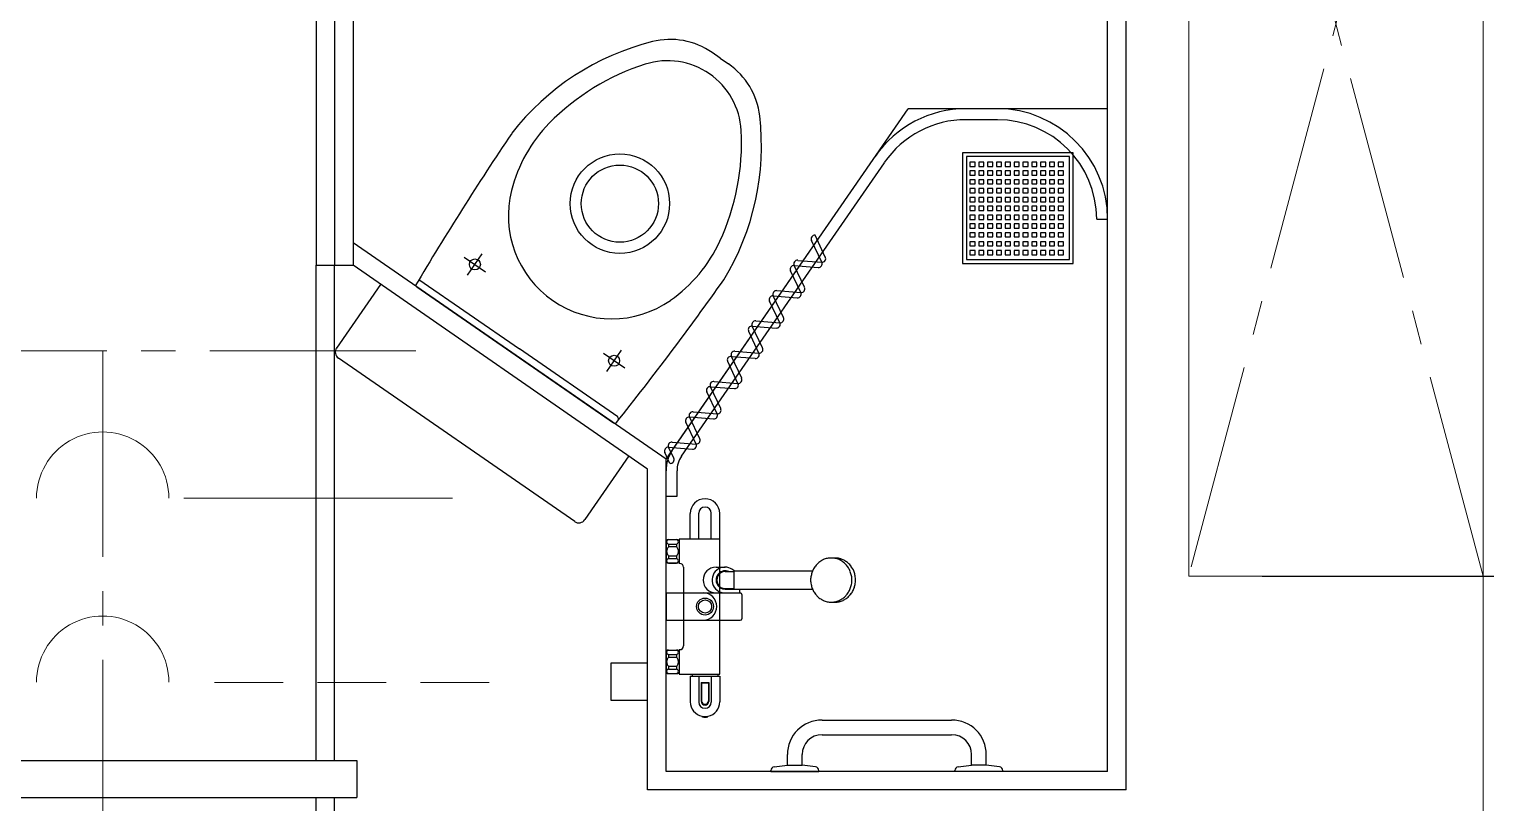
# Model space of a CAD drawing. Extents: x 475189 to 476029, y 1007718 to 1008015.
# Drawn here: x 475795.33 to 475805.94, y 1007855.54 to 1007861.17 of the extents above; entities that cross this region are included whole.
import ezdxf
from ezdxf.enums import TextEntityAlignment as Align

# ---------------------------------------------------------------- set-up
doc = ezdxf.new("R2010")
doc.units = 0
doc.header["$LTSCALE"] = 2
doc.header["$MEASUREMENT"] = 0
doc.linetypes.add('CENTER2', pattern=[1.125, 0.75, -0.125, 0.125, -0.125])
doc.linetypes.add('HIDDEN', pattern=[0.375, 0.25, -0.125])
doc.layers.get('0').update_dxf_attribs({"linetype": 'CONTINUOUS', "lineweight": 0})
for name, color, linetype in [('CUBICLE', 132, 'CONTINUOUS'), ('LAYER002', 7, 'CONTINUOUS'), ('Lining', 151, 'CONTINUOUS'), ('RED-1', 1, 'CONTINUOUS')]:
    doc.layers.add(name, color=color, linetype=linetype)
doc.layers.add('R.B', color=6, linetype='CONTINUOUS', lineweight=0)
doc.layers.add('TEXT', color=1, linetype='CONTINUOUS', lineweight=0)
doc.styles.add('ROMANS', font='ROMANS.SHX')
doc.styles.add('XT03_5', font='romans', dxfattribs={"width": 0.6, "height": 87.5})

# ---------------------------------------------------------------- blocks, each defined once
blk = doc.blocks.new('EXISTING')
at = {"color": 8, "linetype": 'Continuous'}
for p, q in [((475805.918, 1007828.899), (475805.918, 1007906.922)), ((475805.918, 1007857.189), (475804.31, 1007857.189))]:
    blk.add_line(p, q, dxfattribs=at)
at = {"color": 8, "linetype": 'CENTER2'}
for p, q in [((475805.918, 1007857.189), (475803.774, 1007865.23)), ((475805.918, 1007865.23), (475803.774, 1007857.189)), ((475798.145, 1007858.83), (475772.226, 1007858.83)), ((475795.866, 1007858.83), (475795.866, 1007852.063))]:
    blk.add_line(p, q, dxfattribs=at)
at = {"color": 8}
for p, q in [((475803.774, 1007865.23), (475803.774, 1007857.189)), ((475798.413, 1007857.758), (475796.456, 1007857.758)), ((475803.774, 1007857.189), (475805.918, 1007857.189)), ((475805.918, 1007857.189), (475804.31, 1007857.189))]:
    blk.add_line(p, q, dxfattribs=at)
at = {"color": 8, "linetype": 'HIDDEN'}
blk.add_line((475798.681, 1007856.417), (475796.456, 1007856.417), dxfattribs=at)
at = {"color": 8}
for centre in [(475795.866, 1007857.758), (475795.866, 1007856.418)]:
    blk.add_arc(centre, 0.482, 359.998, 180.002, dxfattribs=at)
at = {"layer": 'CUBICLE', "color": 8}
for p, q in [((475797.421, 1007865.82), (475797.421, 1007859.453)), ((475803.184, 1007855.768), (475803.184, 1007865.552)), ((475803.318, 1007855.634), (475803.318, 1007865.552)), ((475797.555, 1007861.719), (475797.555, 1007859.453)), ((475797.689, 1007861.719), (475797.689, 1007859.453)), ((475799.968, 1007858.041), (475801.732, 1007860.593)), ((475802.128, 1007860.271), (475802.128, 1007859.467)), ((475802.155, 1007860.244), (475802.155, 1007859.494)), ((475802.905, 1007859.494), (475802.905, 1007860.244)), ((475802.932, 1007859.467), (475802.932, 1007860.271)), ((475800.081, 1007858.063), (475801.558, 1007860.2)), ((475802.181, 1007859.754), (475802.181, 1007859.723)), ((475802.218, 1007859.754), (475802.181, 1007859.754)), ((475802.181, 1007859.723), (475802.218, 1007859.723)), ((475802.218, 1007859.723), (475802.218, 1007859.754)), ((475802.245, 1007859.754), (475802.245, 1007859.723)), ((475802.283, 1007859.754), (475802.245, 1007859.754)), ((475802.245, 1007859.723), (475802.283, 1007859.723)), ((475802.283, 1007859.723), (475802.283, 1007859.754)), ((475802.309, 1007859.754), (475802.309, 1007859.723)), ((475802.347, 1007859.754), (475802.309, 1007859.754)), ((475802.309, 1007859.723), (475802.347, 1007859.723)), ((475802.347, 1007859.723), (475802.347, 1007859.754)), ((475802.374, 1007859.754), (475802.374, 1007859.723)), ((475802.411, 1007859.754), (475802.374, 1007859.754)), ((475802.374, 1007859.723), (475802.411, 1007859.723)), ((475802.411, 1007859.723), (475802.411, 1007859.754)), ((475802.438, 1007859.754), (475802.438, 1007859.723)), ((475802.476, 1007859.754), (475802.438, 1007859.754)), ((475802.438, 1007859.723), (475802.476, 1007859.723)), ((475802.476, 1007859.723), (475802.476, 1007859.754)), ((475802.502, 1007859.754), (475802.502, 1007859.723)), ((475802.54, 1007859.754), (475802.502, 1007859.754)), ((475802.502, 1007859.723), (475802.54, 1007859.723)), ((475802.54, 1007859.723), (475802.54, 1007859.754)), ((475802.567, 1007859.754), (475802.567, 1007859.723)), ((475802.604, 1007859.754), (475802.567, 1007859.754)), ((475802.567, 1007859.723), (475802.604, 1007859.723)), ((475802.604, 1007859.723), (475802.604, 1007859.754)), ((475802.631, 1007859.754), (475802.631, 1007859.723)), ((475802.669, 1007859.754), (475802.631, 1007859.754)), ((475802.631, 1007859.723), (475802.669, 1007859.723)), ((475802.669, 1007859.723), (475802.669, 1007859.754)), ((475802.695, 1007859.754), (475802.695, 1007859.723)), ((475802.733, 1007859.754), (475802.695, 1007859.754)), ((475802.695, 1007859.723), (475802.733, 1007859.723)), ((475802.733, 1007859.723), (475802.733, 1007859.754)), ((475802.76, 1007859.754), (475802.76, 1007859.723)), ((475802.797, 1007859.754), (475802.76, 1007859.754)), ((475802.76, 1007859.723), (475802.797, 1007859.723)), ((475802.797, 1007859.723), (475802.797, 1007859.754)), ((475802.824, 1007859.754), (475802.824, 1007859.723)), ((475802.862, 1007859.754), (475802.824, 1007859.754)), ((475802.824, 1007859.723), (475802.862, 1007859.723)), ((475802.862, 1007859.723), (475802.862, 1007859.754)), ((475799.968, 1007858.041), (475797.689, 1007859.616)), ((475800.015, 1007858.11), (475801.059, 1007859.62)), ((475801.102, 1007859.475), (475801.027, 1007859.634)), ((475801.128, 1007859.513), (475801.053, 1007859.672)), ((475802.181, 1007859.69), (475802.181, 1007859.659)), ((475802.218, 1007859.69), (475802.181, 1007859.69)), ((475802.181, 1007859.659), (475802.218, 1007859.659)), ((475802.181, 1007859.625), (475802.181, 1007859.594)), ((475802.218, 1007859.625), (475802.181, 1007859.625)), ((475802.218, 1007859.659), (475802.218, 1007859.69)), ((475802.218, 1007859.594), (475802.218, 1007859.625)), ((475802.245, 1007859.69), (475802.245, 1007859.659)), ((475802.283, 1007859.69), (475802.245, 1007859.69)), ((475802.245, 1007859.659), (475802.283, 1007859.659)), ((475802.245, 1007859.625), (475802.245, 1007859.594)), ((475802.283, 1007859.625), (475802.245, 1007859.625)), ((475802.283, 1007859.659), (475802.283, 1007859.69)), ((475802.283, 1007859.594), (475802.283, 1007859.625)), ((475802.309, 1007859.69), (475802.309, 1007859.659)), ((475802.347, 1007859.69), (475802.309, 1007859.69)), ((475802.309, 1007859.659), (475802.347, 1007859.659)), ((475802.309, 1007859.625), (475802.309, 1007859.594)), ((475802.347, 1007859.625), (475802.309, 1007859.625)), ((475802.347, 1007859.659), (475802.347, 1007859.69)), ((475802.347, 1007859.594), (475802.347, 1007859.625)), ((475802.374, 1007859.69), (475802.374, 1007859.659)), ((475802.411, 1007859.69), (475802.374, 1007859.69)), ((475802.374, 1007859.659), (475802.411, 1007859.659)), ((475802.374, 1007859.625), (475802.374, 1007859.594)), ((475802.411, 1007859.625), (475802.374, 1007859.625)), ((475802.411, 1007859.659), (475802.411, 1007859.69)), ((475802.411, 1007859.594), (475802.411, 1007859.625)), ((475802.438, 1007859.69), (475802.438, 1007859.659)), ((475802.476, 1007859.69), (475802.438, 1007859.69)), ((475802.438, 1007859.659), (475802.476, 1007859.659)), ((475802.438, 1007859.625), (475802.438, 1007859.594)), ((475802.476, 1007859.625), (475802.438, 1007859.625)), ((475802.476, 1007859.659), (475802.476, 1007859.69)), ((475802.476, 1007859.594), (475802.476, 1007859.625)), ((475802.502, 1007859.69), (475802.502, 1007859.659)), ((475802.54, 1007859.69), (475802.502, 1007859.69)), ((475802.502, 1007859.659), (475802.54, 1007859.659)), ((475802.502, 1007859.625), (475802.502, 1007859.594)), ((475802.54, 1007859.625), (475802.502, 1007859.625)), ((475802.54, 1007859.659), (475802.54, 1007859.69)), ((475802.54, 1007859.594), (475802.54, 1007859.625)), ((475802.567, 1007859.69), (475802.567, 1007859.659)), ((475802.604, 1007859.69), (475802.567, 1007859.69)), ((475802.567, 1007859.659), (475802.604, 1007859.659)), ((475802.567, 1007859.625), (475802.567, 1007859.594)), ((475802.604, 1007859.625), (475802.567, 1007859.625)), ((475802.604, 1007859.659), (475802.604, 1007859.69)), ((475802.604, 1007859.594), (475802.604, 1007859.625)), ((475802.631, 1007859.69), (475802.631, 1007859.659)), ((475802.669, 1007859.69), (475802.631, 1007859.69)), ((475802.631, 1007859.659), (475802.669, 1007859.659)), ((475802.631, 1007859.625), (475802.631, 1007859.594)), ((475802.669, 1007859.625), (475802.631, 1007859.625)), ((475802.669, 1007859.659), (475802.669, 1007859.69)), ((475802.669, 1007859.594), (475802.669, 1007859.625)), ((475802.695, 1007859.69), (475802.695, 1007859.659)), ((475802.733, 1007859.69), (475802.695, 1007859.69)), ((475802.695, 1007859.659), (475802.733, 1007859.659)), ((475802.695, 1007859.625), (475802.695, 1007859.594)), ((475802.733, 1007859.625), (475802.695, 1007859.625)), ((475802.733, 1007859.659), (475802.733, 1007859.69)), ((475802.733, 1007859.594), (475802.733, 1007859.625)), ((475802.76, 1007859.69), (475802.76, 1007859.659)), ((475802.797, 1007859.69), (475802.76, 1007859.69)), ((475802.76, 1007859.659), (475802.797, 1007859.659)), ((475802.76, 1007859.625), (475802.76, 1007859.594)), ((475802.797, 1007859.625), (475802.76, 1007859.625)), ((475802.797, 1007859.659), (475802.797, 1007859.69)), ((475802.797, 1007859.594), (475802.797, 1007859.625)), ((475802.824, 1007859.69), (475802.824, 1007859.659)), ((475802.862, 1007859.69), (475802.824, 1007859.69)), ((475802.824, 1007859.659), (475802.862, 1007859.659)), ((475802.824, 1007859.625), (475802.824, 1007859.594)), ((475802.862, 1007859.625), (475802.824, 1007859.625)), ((475802.862, 1007859.659), (475802.862, 1007859.69)), ((475802.862, 1007859.594), (475802.862, 1007859.625)), ((475798.499, 1007859.512), (475798.653, 1007859.406)), ((475798.522, 1007859.382), (475798.629, 1007859.536)), ((475802.155, 1007859.494), (475802.905, 1007859.494)), ((475802.181, 1007859.594), (475802.218, 1007859.594)), ((475802.181, 1007859.561), (475802.181, 1007859.53)), ((475802.218, 1007859.561), (475802.181, 1007859.561)), ((475802.181, 1007859.53), (475802.218, 1007859.53)), ((475802.218, 1007859.53), (475802.218, 1007859.561)), ((475802.245, 1007859.594), (475802.283, 1007859.594)), ((475802.245, 1007859.561), (475802.245, 1007859.53)), ((475802.283, 1007859.561), (475802.245, 1007859.561)), ((475802.245, 1007859.53), (475802.283, 1007859.53)), ((475802.283, 1007859.53), (475802.283, 1007859.561)), ((475802.309, 1007859.594), (475802.347, 1007859.594)), ((475802.309, 1007859.561), (475802.309, 1007859.53)), ((475802.347, 1007859.561), (475802.309, 1007859.561)), ((475802.309, 1007859.53), (475802.347, 1007859.53)), ((475802.347, 1007859.53), (475802.347, 1007859.561)), ((475802.374, 1007859.594), (475802.411, 1007859.594)), ((475802.374, 1007859.561), (475802.374, 1007859.53)), ((475802.411, 1007859.561), (475802.374, 1007859.561)), ((475802.374, 1007859.53), (475802.411, 1007859.53)), ((475802.411, 1007859.53), (475802.411, 1007859.561)), ((475802.438, 1007859.594), (475802.476, 1007859.594)), ((475802.438, 1007859.561), (475802.438, 1007859.53)), ((475802.476, 1007859.561), (475802.438, 1007859.561)), ((475802.438, 1007859.53), (475802.476, 1007859.53)), ((475802.476, 1007859.53), (475802.476, 1007859.561)), ((475802.502, 1007859.594), (475802.54, 1007859.594)), ((475802.502, 1007859.561), (475802.502, 1007859.53)), ((475802.54, 1007859.561), (475802.502, 1007859.561)), ((475802.502, 1007859.53), (475802.54, 1007859.53)), ((475802.54, 1007859.53), (475802.54, 1007859.561)), ((475802.567, 1007859.594), (475802.604, 1007859.594)), ((475802.567, 1007859.561), (475802.567, 1007859.53)), ((475802.604, 1007859.561), (475802.567, 1007859.561)), ((475802.567, 1007859.53), (475802.604, 1007859.53)), ((475802.604, 1007859.53), (475802.604, 1007859.561)), ((475802.631, 1007859.594), (475802.669, 1007859.594)), ((475802.631, 1007859.561), (475802.631, 1007859.53)), ((475802.669, 1007859.561), (475802.631, 1007859.561)), ((475802.631, 1007859.53), (475802.669, 1007859.53)), ((475802.669, 1007859.53), (475802.669, 1007859.561)), ((475802.695, 1007859.594), (475802.733, 1007859.594)), ((475802.695, 1007859.561), (475802.695, 1007859.53)), ((475802.733, 1007859.561), (475802.695, 1007859.561)), ((475802.695, 1007859.53), (475802.733, 1007859.53)), ((475802.733, 1007859.53), (475802.733, 1007859.561)), ((475802.76, 1007859.594), (475802.797, 1007859.594)), ((475802.76, 1007859.561), (475802.76, 1007859.53)), ((475802.797, 1007859.561), (475802.76, 1007859.561)), ((475802.76, 1007859.53), (475802.797, 1007859.53)), ((475802.797, 1007859.53), (475802.797, 1007859.561)), ((475802.824, 1007859.594), (475802.862, 1007859.594)), ((475802.824, 1007859.561), (475802.824, 1007859.53)), ((475802.862, 1007859.561), (475802.824, 1007859.561)), ((475802.824, 1007859.53), (475802.862, 1007859.53)), ((475802.862, 1007859.53), (475802.862, 1007859.561)), ((475797.421, 1007859.453), (475797.689, 1007859.453)), ((475799.834, 1007857.97), (475797.689, 1007859.453)), ((475800.949, 1007859.255), (475800.874, 1007859.413)), ((475800.901, 1007859.451), (475801.075, 1007859.437)), ((475800.976, 1007859.293), (475800.901, 1007859.451)), ((475800.927, 1007859.489), (475801.102, 1007859.475)), ((475802.128, 1007859.467), (475802.932, 1007859.467)), ((475797.889, 1007859.314), (475797.569, 1007858.851)), ((475799.585, 1007858.305), (475798.154, 1007859.294)), ((475798.169, 1007859.349), (475798.9, 1007858.844)), ((475800.797, 1007859.034), (475800.722, 1007859.193)), ((475800.823, 1007859.072), (475800.748, 1007859.231)), ((475800.748, 1007859.231), (475800.923, 1007859.217)), ((475800.775, 1007859.269), (475800.949, 1007859.255)), ((475800.645, 1007858.814), (475800.57, 1007858.972)), ((475800.596, 1007859.01), (475800.771, 1007858.996)), ((475800.671, 1007858.852), (475800.596, 1007859.01)), ((475800.622, 1007859.048), (475800.797, 1007859.034)), ((475799.303, 1007857.588), (475797.582, 1007858.777)), ((475799.617, 1007858.349), (475798.9, 1007858.844)), ((475799.667, 1007858.705), (475799.513, 1007858.811)), ((475799.537, 1007858.681), (475799.643, 1007858.835)), ((475800.492, 1007858.593), (475800.417, 1007858.752)), ((475800.519, 1007858.631), (475800.444, 1007858.79)), ((475800.444, 1007858.79), (475800.618, 1007858.776)), ((475800.47, 1007858.828), (475800.645, 1007858.814)), ((475800.366, 1007858.411), (475800.291, 1007858.569)), ((475800.291, 1007858.569), (475800.466, 1007858.555)), ((475800.318, 1007858.607), (475800.492, 1007858.593)), ((475800.34, 1007858.373), (475800.265, 1007858.531)), ((475800.214, 1007858.19), (475800.139, 1007858.349)), ((475800.139, 1007858.349), (475800.313, 1007858.335)), ((475800.165, 1007858.387), (475800.34, 1007858.373)), ((475800.187, 1007858.152), (475800.112, 1007858.311)), ((475800.024, 1007858.049), (475799.986, 1007858.128)), ((475799.986, 1007858.128), (475800.161, 1007858.114)), ((475800.013, 1007858.166), (475800.187, 1007858.152)), ((475799.697, 1007858.065), (475799.377, 1007857.602)), ((475799.997, 1007858.011), (475799.96, 1007858.09)), ((475799.968, 1007857.773), (475799.968, 1007858.041)), ((475799.834, 1007855.634), (475799.834, 1007857.97)), ((475799.968, 1007855.768), (475799.968, 1007857.957)), ((475800.048, 1007857.773), (475800.048, 1007857.957)), ((475799.968, 1007857.773), (475800.048, 1007857.773)), ((475800.145, 1007857.459), (475800.145, 1007857.647)), ((475800.206, 1007857.459), (475800.206, 1007857.648)), ((475800.297, 1007857.459), (475800.297, 1007857.648)), ((475800.359, 1007857.459), (475800.359, 1007857.647)), ((475799.834, 1007856.07), (475799.834, 1007857.503)), ((475799.968, 1007857.451), (475799.968, 1007857.29)), ((475799.986, 1007857.457), (475800.045, 1007857.457)), ((475799.986, 1007857.456), (475799.986, 1007857.457)), ((475799.986, 1007857.456), (475800.045, 1007857.456)), ((475799.986, 1007857.424), (475800.045, 1007857.424)), ((475799.986, 1007857.424), (475799.986, 1007857.403)), ((475800.045, 1007857.403), (475799.986, 1007857.403)), ((475800.045, 1007857.456), (475800.045, 1007857.457)), ((475800.045, 1007857.424), (475800.045, 1007857.403)), ((475800.359, 1007857.459), (475800.064, 1007857.459)), ((475800.064, 1007857.459), (475800.064, 1007857.282)), ((475800.359, 1007856.969), (475800.359, 1007857.459)), ((475799.986, 1007857.339), (475800.045, 1007857.339)), ((475799.986, 1007857.339), (475799.986, 1007857.318)), ((475799.986, 1007857.318), (475800.045, 1007857.318)), ((475799.986, 1007857.286), (475800.045, 1007857.286)), ((475799.986, 1007857.286), (475799.986, 1007857.285)), ((475799.986, 1007857.285), (475800.045, 1007857.285)), ((475800.045, 1007857.339), (475800.045, 1007857.318)), ((475800.045, 1007857.286), (475800.045, 1007857.285)), ((475800.069, 1007857.282), (475800.064, 1007857.282)), ((475800.096, 1007857.256), (475800.096, 1007856.682)), ((475800.332, 1007857.256), (475800.399, 1007857.256)), ((475800.399, 1007857.223), (475800.464, 1007857.223)), ((475800.464, 1007857.229), (475801.035, 1007857.229)), ((475800.464, 1007857.095), (475800.464, 1007857.229)), ((475799.968, 1007857.068), (475800.238, 1007857.068)), ((475799.968, 1007857.068), (475799.968, 1007856.87)), ((475800.238, 1007857.068), (475800.509, 1007857.068)), ((475800.399, 1007857.1), (475800.464, 1007857.1)), ((475800.399, 1007857.095), (475800.502, 1007857.095)), ((475800.464, 1007857.095), (475801.035, 1007857.095)), ((475800.502, 1007857.095), (475800.502, 1007857.068)), ((475800.52, 1007857.057), (475800.52, 1007856.88)), ((475800.359, 1007856.478), (475800.359, 1007856.969)), ((475799.968, 1007856.87), (475800.238, 1007856.87)), ((475800.238, 1007856.87), (475800.509, 1007856.87)), ((475799.968, 1007856.647), (475799.968, 1007856.486)), ((475799.986, 1007856.652), (475800.045, 1007856.652)), ((475799.986, 1007856.652), (475800.045, 1007856.652)), ((475799.986, 1007856.652), (475799.986, 1007856.652)), ((475800.045, 1007856.652), (475800.045, 1007856.652)), ((475800.069, 1007856.655), (475800.064, 1007856.655)), ((475800.064, 1007856.655), (475800.064, 1007856.478)), ((475799.566, 1007856.556), (475799.566, 1007856.288)), ((475799.834, 1007856.556), (475799.566, 1007856.556)), ((475799.986, 1007856.619), (475800.045, 1007856.619)), ((475799.986, 1007856.619), (475799.986, 1007856.599)), ((475800.045, 1007856.599), (475799.986, 1007856.599)), ((475799.986, 1007856.535), (475800.045, 1007856.535)), ((475799.986, 1007856.535), (475799.986, 1007856.514)), ((475800.045, 1007856.619), (475800.045, 1007856.599)), ((475800.045, 1007856.535), (475800.045, 1007856.514)), ((475799.986, 1007856.514), (475800.045, 1007856.514)), ((475799.986, 1007856.482), (475800.045, 1007856.482)), ((475799.986, 1007856.482), (475799.986, 1007856.481)), ((475799.986, 1007856.481), (475800.045, 1007856.481)), ((475800.045, 1007856.482), (475800.045, 1007856.481)), ((475800.064, 1007856.478), (475800.359, 1007856.478)), ((475800.069, 1007856.478), (475800.064, 1007856.478)), ((475800.145, 1007856.462), (475800.359, 1007856.462)), ((475800.145, 1007856.462), (475800.145, 1007856.275)), ((475800.158, 1007856.478), (475800.158, 1007856.462)), ((475800.206, 1007856.462), (475800.206, 1007856.274)), ((475800.297, 1007856.462), (475800.297, 1007856.274)), ((475800.346, 1007856.478), (475800.346, 1007856.462)), ((475800.359, 1007856.462), (475800.359, 1007856.275)), ((475800.225, 1007856.417), (475800.279, 1007856.417)), ((475800.225, 1007856.417), (475800.225, 1007856.278)), ((475800.226, 1007856.414), (475800.277, 1007856.414)), ((475800.226, 1007856.414), (475800.226, 1007856.279)), ((475800.277, 1007856.414), (475800.277, 1007856.279)), ((475800.279, 1007856.417), (475800.279, 1007856.278)), ((475799.566, 1007856.288), (475799.834, 1007856.288)), ((475800.23, 1007856.169), (475800.23, 1007856.169)), ((475800.23, 1007856.169), (475800.273, 1007856.169)), ((475800.273, 1007856.169), (475800.273, 1007856.169)), ((475801.104, 1007856.143), (475802.048, 1007856.143)), ((475801.104, 1007856.036), (475802.048, 1007856.036)), ((475800.852, 1007855.815), (475800.852, 1007855.891)), ((475800.959, 1007855.815), (475800.959, 1007855.891)), ((475802.192, 1007855.815), (475802.192, 1007855.891)), ((475802.3, 1007855.815), (475802.3, 1007855.891)), ((475800.755, 1007855.803), (475800.852, 1007855.815)), ((475800.852, 1007855.815), (475800.959, 1007855.815)), ((475801.057, 1007855.803), (475800.959, 1007855.815)), ((475802.095, 1007855.803), (475802.192, 1007855.815)), ((475802.3, 1007855.815), (475802.192, 1007855.815)), ((475802.397, 1007855.803), (475802.3, 1007855.815)), ((475803.184, 1007855.768), (475799.968, 1007855.768)), ((475800.732, 1007855.768), (475800.732, 1007855.776)), ((475800.732, 1007855.768), (475801.08, 1007855.768)), ((475801.08, 1007855.768), (475801.08, 1007855.776)), ((475802.072, 1007855.768), (475802.072, 1007855.776)), ((475802.42, 1007855.768), (475802.072, 1007855.768)), ((475802.42, 1007855.768), (475802.42, 1007855.776)), ((475803.318, 1007855.634), (475799.834, 1007855.634))]:
    blk.add_line(p, q, dxfattribs=at)
for centre, radius in [((475799.632, 1007859.902), 0.362), ((475799.632, 1007859.902), 0.281), ((475798.576, 1007859.459), 0.0402), ((475799.59, 1007858.758), 0.0402), ((475800.252, 1007856.969), 0.0617), ((475800.252, 1007856.969), 0.0482)]:
    blk.add_circle(centre, radius, dxfattribs=at)
for centre, radius, start, end in [((475798.792, 1007860.323), 1.871, 328.5356, 6.6718), ((475816.895, 1007848.218), 21.784, 145.9554, 149.4135), ((475798.808, 1007860.345), 1.71, 335.2108, 2.9707), ((475799.571, 1007859.814), 0.751, 165.8077, 304.8866), ((475799.387, 1007860.078), 1.072, 304.8866, 335.2108), ((475782.601, 1007871.923), 21.784, 321.3203, 324.7389), ((475797.613, 1007858.821), 0.0536, 145.3473, 235.3474), ((475799.607, 1007858.335), 0.0161, 321.3768, 55.3471), ((475799.594, 1007858.319), 0.0161, 235.3471, 321.3203), ((475800.236, 1007857.957), 0.268, 145.3474, 180), ((475800.236, 1007857.957), 0.188, 145.3474, 180), ((475800.252, 1007857.647), 0.107, 90, 180), ((475800.252, 1007857.648), 0.0456, 90, 180), ((475800.252, 1007857.647), 0.107, 0, 90), ((475800.252, 1007857.648), 0.0456, 0, 90), ((475799.333, 1007857.632), 0.0536, 235.3474, 325.3473), ((475799.986, 1007857.421), 0.0353, 89.9096, 121.9812), ((475799.989, 1007857.44), 0.0164, 100.3889, 259.6111), ((475800.018, 1007857.371), 0.0448, 160.5504, 173.4689), ((475800.017, 1007857.371), 0.0444, 173.4926, 186.5074), ((475800.019, 1007857.37), 0.0463, 147.8787, 160.5326), ((475800.021, 1007857.369), 0.0484, 135.5873, 147.8702), ((475800.045, 1007857.421), 0.0353, 58.0188, 90.0904), ((475800.042, 1007857.44), 0.0164, 280.3889, 79.6111), ((475800.011, 1007857.369), 0.0484, 32.1298, 44.4127), ((475800.013, 1007857.37), 0.0463, 19.4674, 32.1213), ((475800.014, 1007857.371), 0.0448, 6.5311, 19.4496), ((475800.014, 1007857.371), 0.0444, 353.4926, 6.5074), ((475799.986, 1007857.32), 0.0353, 238.0188, 270.0904), ((475800.018, 1007857.371), 0.0448, 186.5311, 199.4496), ((475799.989, 1007857.302), 0.0164, 100.3889, 259.6111), ((475800.019, 1007857.371), 0.0463, 199.4674, 212.1213), ((475800.021, 1007857.373), 0.0484, 212.1298, 224.4127), ((475800.011, 1007857.373), 0.0484, 315.5873, 327.8702), ((475800.042, 1007857.302), 0.0164, 280.3889, 79.6111), ((475800.045, 1007857.32), 0.0353, 269.9096, 301.9812), ((475800.013, 1007857.371), 0.0463, 327.8787, 340.5326), ((475800.014, 1007857.371), 0.0448, 340.5504, 353.4689), ((475800.069, 1007857.256), 0.0268, 0, 90), ((475801.182, 1007857.167), 0.159, 137.0111, 148.0871), ((475801.177, 1007857.171), 0.153, 125.6372, 137.013), ((475801.174, 1007857.176), 0.147, 113.9656, 125.6331), ((475801.172, 1007857.18), 0.143, 102.0545, 113.9553), ((475801.171, 1007857.182), 0.14, 90.0085, 102.0394), ((475801.171, 1007857.182), 0.14, 77.9606, 89.9915), ((475801.198, 1007857.182), 0.14, 82.7363, 94.6602), ((475801.171, 1007857.18), 0.143, 66.0447, 77.9455), ((475801.198, 1007857.181), 0.142, 70.8754, 82.7205), ((475801.169, 1007857.176), 0.147, 54.3669, 66.0344), ((475801.197, 1007857.178), 0.145, 59.2101, 70.8632), ((475801.166, 1007857.171), 0.153, 42.987, 54.3628), ((475801.194, 1007857.173), 0.15, 47.8182, 59.2035), ((475801.161, 1007857.167), 0.159, 31.9129, 42.9889), ((475801.19, 1007857.169), 0.156, 36.7287, 47.8177), ((475800.332, 1007857.162), 0.0938, 90, 270), ((475800.397, 1007857.162), 0.0938, 44.6517, 270), ((475800.399, 1007857.162), 0.067, 66.9241, 270), ((475800.399, 1007857.162), 0.0617, 89.9996, 270), ((475801.193, 1007857.162), 0.172, 169.4892, 180.0065), ((475801.193, 1007857.162), 0.172, 179.9935, 190.5108), ((475801.191, 1007857.162), 0.169, 158.8824, 169.5015), ((475801.187, 1007857.164), 0.165, 148.0802, 158.8927), ((475801.156, 1007857.164), 0.165, 21.1073, 31.9198), ((475801.152, 1007857.162), 0.169, 10.4985, 21.1176), ((475801.185, 1007857.165), 0.162, 25.9229, 36.7334), ((475801.15, 1007857.162), 0.172, 359.9935, 10.5108), ((475801.15, 1007857.162), 0.172, 349.4892, 0.0065), ((475801.181, 1007857.163), 0.168, 15.3447, 25.9316), ((475801.177, 1007857.162), 0.171, 4.9118, 15.3559), ((475801.176, 1007857.162), 0.172, 354.5275, 4.9242), ((475800.238, 1007856.969), 0.0992, 270, 90), ((475800.509, 1007857.057), 0.0107, 0, 90), ((475801.191, 1007857.161), 0.169, 190.4985, 201.1176), ((475801.187, 1007857.16), 0.165, 201.1073, 211.9198), ((475801.182, 1007857.157), 0.159, 211.9129, 222.9889), ((475801.161, 1007857.157), 0.159, 317.0111, 328.0871), ((475801.19, 1007857.155), 0.156, 311.5891, 322.6937), ((475801.156, 1007857.16), 0.165, 328.0802, 338.8927), ((475801.152, 1007857.161), 0.169, 338.8824, 349.5015), ((475801.185, 1007857.158), 0.162, 322.6892, 333.5133), ((475801.181, 1007857.161), 0.167, 333.5048, 344.1017), ((475801.177, 1007857.162), 0.171, 344.0905, 354.5399), ((475801.177, 1007857.152), 0.153, 222.987, 234.3628), ((475801.174, 1007857.148), 0.147, 234.3669, 246.0344), ((475801.172, 1007857.144), 0.143, 246.0447, 257.9455), ((475801.171, 1007857.141), 0.14, 257.9606, 269.9915), ((475801.171, 1007857.141), 0.14, 270.0085, 282.0394), ((475801.198, 1007857.141), 0.14, 264.7102, 276.6346), ((475801.171, 1007857.144), 0.143, 282.0545, 293.9553), ((475801.198, 1007857.142), 0.141, 276.6505, 288.5029), ((475801.169, 1007857.148), 0.147, 293.9656, 305.6331), ((475801.197, 1007857.146), 0.145, 288.5154, 300.1809), ((475801.166, 1007857.152), 0.153, 305.6372, 317.013), ((475801.194, 1007857.15), 0.15, 300.1878, 311.5883), ((475800.509, 1007856.88), 0.0107, 270, 0), ((475799.986, 1007856.617), 0.0353, 89.9096, 121.9812), ((475799.989, 1007856.636), 0.0164, 100.3889, 259.6111), ((475800.045, 1007856.617), 0.0353, 58.0188, 90.0904), ((475800.042, 1007856.636), 0.0164, 280.3889, 79.6111), ((475800.069, 1007856.682), 0.0268, 270, 0), ((475800.018, 1007856.567), 0.0448, 160.5504, 173.4689), ((475800.017, 1007856.567), 0.0444, 173.4926, 186.5074), ((475800.018, 1007856.567), 0.0448, 186.5311, 199.4496), ((475800.019, 1007856.566), 0.0463, 147.8787, 160.5326), ((475800.019, 1007856.567), 0.0463, 199.4674, 212.1213), ((475800.021, 1007856.565), 0.0484, 135.5873, 147.8702), ((475800.021, 1007856.568), 0.0484, 212.1298, 224.4127), ((475800.011, 1007856.565), 0.0484, 32.1298, 44.4127), ((475800.011, 1007856.568), 0.0484, 315.5873, 327.8702), ((475800.013, 1007856.566), 0.0463, 19.4674, 32.1213), ((475800.013, 1007856.567), 0.0463, 327.8787, 340.5326), ((475800.014, 1007856.567), 0.0448, 6.5311, 19.4496), ((475800.014, 1007856.567), 0.0448, 340.5504, 353.4689), ((475800.014, 1007856.567), 0.0444, 353.4926, 6.5074), ((475799.986, 1007856.516), 0.0353, 238.0188, 270.0904), ((475799.989, 1007856.498), 0.0164, 100.3889, 259.6111), ((475800.042, 1007856.498), 0.0164, 280.3889, 79.6111), ((475800.045, 1007856.516), 0.0353, 269.9096, 301.9812), ((475800.252, 1007856.275), 0.107, 180, 258.4728), ((475800.252, 1007856.274), 0.0456, 180, 270), ((475800.252, 1007856.278), 0.0268, 180, 270), ((475800.252, 1007856.283), 0.0255, 180, 270), ((475800.252, 1007856.279), 0.0255, 180, 270), ((475800.252, 1007856.283), 0.0255, 270, 0), ((475800.252, 1007856.279), 0.0255, 270, 0), ((475800.252, 1007856.278), 0.0268, 270, 0), ((475800.252, 1007856.274), 0.0456, 270, 0), ((475800.252, 1007856.275), 0.107, 281.5272, 0), ((475800.233, 1007856.169), 0.00268, 180, 257.1604), ((475800.252, 1007856.251), 0.0871, 257.1604, 282.8396), ((475800.271, 1007856.169), 0.00268, 282.8396, 0), ((475801.104, 1007855.891), 0.252, 90, 180), ((475802.048, 1007855.891), 0.252, 0, 90), ((475801.104, 1007855.891), 0.145, 90, 180), ((475802.048, 1007855.891), 0.145, 0, 90), ((475800.758, 1007855.776), 0.0268, 97.0165, 180), ((475801.053, 1007855.776), 0.0268, 0, 82.9835), ((475802.099, 1007855.776), 0.0268, 97.0165, 180), ((475802.393, 1007855.776), 0.0268, 0, 82.9835)]:
    blk.add_arc(centre, radius, start, end, dxfattribs=at)
for centre, major_axis, start_param, end_param in [((475801.051, 1007859.645), (-0.0179, 0.0199), 5.469002, 7.563381), ((475801.104, 1007859.502), (-0.0179, 0.0199), 2.327406, 4.421842), ((475800.899, 1007859.425), (0.0199, 0.0179), 0.756613, 2.850992), ((475800.925, 1007859.463), (-0.0179, 0.0199), 5.469002, 7.563381), ((475801.078, 1007859.464), (0.0199, 0.0179), 3.898203, 5.992638), ((475800.952, 1007859.281), (-0.0179, 0.0199), 2.327388, 4.421811), ((475800.746, 1007859.204), (0.0199, 0.0179), 0.756561, 2.85094), ((475800.773, 1007859.242), (0.0199, 0.0179), 0.756561, 2.85094), ((475800.925, 1007859.243), (-0.0179, 0.0199), 2.327388, 4.421811), ((475800.799, 1007859.061), (0.0199, 0.0179), 3.898203, 5.992638), ((475800.594, 1007858.984), (0.0199, 0.0179), 0.756613, 2.850992), ((475800.62, 1007859.022), (0.0199, 0.0179), 0.756613, 2.850992), ((475800.773, 1007859.023), (0.0199, 0.0179), 3.898203, 5.992638), ((475800.441, 1007858.763), (0.0199, 0.0179), 0.756561, 2.85094), ((475800.468, 1007858.801), (0.0199, 0.0179), 0.756561, 2.85094), ((475800.62, 1007858.802), (0.0199, 0.0179), 3.898184, 5.992607), ((475800.647, 1007858.84), (-0.0179, 0.0199), 2.327388, 4.421811), ((475800.289, 1007858.543), (-0.0179, 0.0199), 5.468983, 7.563317), ((475800.315, 1007858.581), (0.0199, 0.0179), 0.756595, 2.850928), ((475800.468, 1007858.582), (-0.0179, 0.0199), 2.327413, 4.421797), ((475800.494, 1007858.62), (-0.0179, 0.0199), 2.327413, 4.421797), ((475800.137, 1007858.322), (-0.0179, 0.0199), 5.468979, 7.563393), ((475800.163, 1007858.36), (0.0199, 0.0179), 0.75659, 2.851004), ((475800.316, 1007858.361), (0.0199, 0.0179), 3.898228, 5.992639), ((475800.342, 1007858.399), (0.0199, 0.0179), 3.898228, 5.992639), ((475799.984, 1007858.102), (0.0199, 0.0179), 0.756598, 2.851052), ((475800.011, 1007858.14), (0.0199, 0.0179), 0.756598, 2.851052), ((475800.163, 1007858.141), (0.0199, 0.0179), 3.898197, 5.992603), ((475800.19, 1007858.179), (0.0199, 0.0179), 3.898197, 5.992603), ((475800, 1007858.038), (0.0199, 0.0179), 3.898197, 5.992603)]:
    blk.add_ellipse(centre, major_axis=major_axis, ratio=1, start_param=start_param, end_param=end_param, dxfattribs=at)
at = {"layer": 'LAYER002', "color": 8, "linetype": 'Continuous'}
blk.add_line((475804.31, 1007857.189), (475805.918, 1007857.189), dxfattribs=at)
at = {"layer": 'Lining', "color": 8}
for p, q in [((475797.421, 1007855.848), (475797.421, 1007859.453)), ((475797.555, 1007855.848), (475797.555, 1007859.453)), ((475786.592, 1007855.848), (475797.716, 1007855.848)), ((475786.592, 1007855.58), (475797.716, 1007855.58)), ((475797.421, 1007851.681), (475797.421, 1007855.58)), ((475797.555, 1007851.681), (475797.555, 1007855.58))]:
    blk.add_line(p, q, dxfattribs=at)
at = {"layer": 'Lining', "color": 8, "linetype": 'Continuous'}
blk.add_line((475797.716, 1007855.848), (475797.716, 1007855.58), dxfattribs=at)
at = {"layer": 'RED-1', "color": 8}
blk.add_line((475805.918, 1007857.189), (475815.568, 1007857.189), dxfattribs=at)
at = {"color": 8, "linetype": 'ByBlock', "style": 'ROMANS'}
for tag, height, width, p in [('DIRECTION', 0.536, 0.85, (475672.394, 1007828.239)), ('DN', 1.072, 0.708333, (475752.552, 1007802.238))]:
    blk.add_attdef(tag, text='', height=height, dxfattribs=dict(at, width=width)).set_placement(p, align=Align.MIDDLE_RIGHT)
at = {"color": 8, "style": 'XT03_5', "text_generation_flag": 4, "width": 0.6, "flags": 9}
for p, rotation in [((475706.595, 1007775.576), 270), ((475708.817, 1007766.103), 90)]:
    blk.add_attdef('KEYWORD', p, '', height=0.0375, rotation=rotation, dxfattribs=at)
at = {"color": 8, "style": 'XT03_5', "width": 0.6, "flags": 9}
for p, rotation in [((475708.817, 1007775.576), 270), ((475706.595, 1007766.103), 90)]:
    blk.add_attdef('KEYWORD', p, '', height=0.0375, rotation=rotation, dxfattribs=at)
at = {"layer": 'TEXT', "color": 8, "style": 'ROMANS', "width": 0.85, "flags": 8}
blk.add_attdef('WTD', text='', height=1.072, rotation=180, dxfattribs=at).set_placement((475705.173, 1007794.2), align=Align.MIDDLE_CENTER)
blk.add_attdef('WTD', text='', height=1.072, dxfattribs=at).set_placement((475731.4, 1007752.462), align=Align.MIDDLE_CENTER)

msp = doc.modelspace()

# ---------------------------------------------------------------- linework, layer by layer
at = {"layer": 'CUBICLE', "color": 8}
for p, q in [((475800.363, 1007860.961), (475800.303, 1007861.002)), ((475800.363, 1007860.961), (475800.423, 1007860.919)), ((475802.38, 1007860.593), (475801.732, 1007860.593)), ((475803.184, 1007860.593), (475802.153, 1007860.593)), ((475802.382, 1007860.512), (475802.153, 1007860.512)), ((475802.932, 1007860.271), (475802.128, 1007860.271)), ((475802.905, 1007860.244), (475802.155, 1007860.244)), ((475802.181, 1007860.204), (475802.181, 1007860.173)), ((475802.218, 1007860.204), (475802.181, 1007860.204)), ((475802.181, 1007860.173), (475802.218, 1007860.173)), ((475802.181, 1007860.14), (475802.181, 1007860.109)), ((475802.218, 1007860.14), (475802.181, 1007860.14)), ((475802.218, 1007860.173), (475802.218, 1007860.204)), ((475802.218, 1007860.109), (475802.218, 1007860.14)), ((475802.245, 1007860.204), (475802.245, 1007860.173)), ((475802.283, 1007860.204), (475802.245, 1007860.204)), ((475802.245, 1007860.173), (475802.283, 1007860.173)), ((475802.245, 1007860.14), (475802.245, 1007860.109)), ((475802.283, 1007860.14), (475802.245, 1007860.14)), ((475802.283, 1007860.173), (475802.283, 1007860.204)), ((475802.283, 1007860.109), (475802.283, 1007860.14)), ((475802.309, 1007860.204), (475802.309, 1007860.173)), ((475802.347, 1007860.204), (475802.309, 1007860.204)), ((475802.309, 1007860.173), (475802.347, 1007860.173)), ((475802.309, 1007860.14), (475802.309, 1007860.109)), ((475802.347, 1007860.14), (475802.309, 1007860.14)), ((475802.347, 1007860.173), (475802.347, 1007860.204)), ((475802.347, 1007860.109), (475802.347, 1007860.14)), ((475802.374, 1007860.204), (475802.374, 1007860.173)), ((475802.411, 1007860.204), (475802.374, 1007860.204)), ((475802.374, 1007860.173), (475802.411, 1007860.173)), ((475802.374, 1007860.14), (475802.374, 1007860.109)), ((475802.411, 1007860.14), (475802.374, 1007860.14)), ((475802.411, 1007860.173), (475802.411, 1007860.204)), ((475802.411, 1007860.109), (475802.411, 1007860.14)), ((475802.438, 1007860.204), (475802.438, 1007860.173)), ((475802.476, 1007860.204), (475802.438, 1007860.204)), ((475802.438, 1007860.173), (475802.476, 1007860.173)), ((475802.438, 1007860.14), (475802.438, 1007860.109)), ((475802.476, 1007860.14), (475802.438, 1007860.14)), ((475802.476, 1007860.173), (475802.476, 1007860.204)), ((475802.476, 1007860.109), (475802.476, 1007860.14)), ((475802.502, 1007860.204), (475802.502, 1007860.173)), ((475802.54, 1007860.204), (475802.502, 1007860.204)), ((475802.502, 1007860.173), (475802.54, 1007860.173)), ((475802.502, 1007860.14), (475802.502, 1007860.109)), ((475802.54, 1007860.14), (475802.502, 1007860.14)), ((475802.54, 1007860.173), (475802.54, 1007860.204)), ((475802.54, 1007860.109), (475802.54, 1007860.14)), ((475802.567, 1007860.204), (475802.567, 1007860.173)), ((475802.604, 1007860.204), (475802.567, 1007860.204)), ((475802.567, 1007860.173), (475802.604, 1007860.173)), ((475802.567, 1007860.14), (475802.567, 1007860.109)), ((475802.604, 1007860.14), (475802.567, 1007860.14)), ((475802.604, 1007860.173), (475802.604, 1007860.204)), ((475802.604, 1007860.109), (475802.604, 1007860.14)), ((475802.631, 1007860.204), (475802.631, 1007860.173)), ((475802.669, 1007860.204), (475802.631, 1007860.204)), ((475802.631, 1007860.173), (475802.669, 1007860.173)), ((475802.631, 1007860.14), (475802.631, 1007860.109)), ((475802.669, 1007860.14), (475802.631, 1007860.14)), ((475802.669, 1007860.173), (475802.669, 1007860.204)), ((475802.669, 1007860.109), (475802.669, 1007860.14)), ((475802.695, 1007860.204), (475802.695, 1007860.173)), ((475802.733, 1007860.204), (475802.695, 1007860.204)), ((475802.695, 1007860.173), (475802.733, 1007860.173)), ((475802.695, 1007860.14), (475802.695, 1007860.109)), ((475802.733, 1007860.14), (475802.695, 1007860.14)), ((475802.733, 1007860.173), (475802.733, 1007860.204)), ((475802.733, 1007860.109), (475802.733, 1007860.14)), ((475802.76, 1007860.204), (475802.76, 1007860.173)), ((475802.797, 1007860.204), (475802.76, 1007860.204)), ((475802.76, 1007860.173), (475802.797, 1007860.173)), ((475802.76, 1007860.14), (475802.76, 1007860.109)), ((475802.797, 1007860.14), (475802.76, 1007860.14)), ((475802.797, 1007860.173), (475802.797, 1007860.204)), ((475802.797, 1007860.109), (475802.797, 1007860.14)), ((475802.824, 1007860.204), (475802.824, 1007860.173)), ((475802.862, 1007860.204), (475802.824, 1007860.204)), ((475802.824, 1007860.173), (475802.862, 1007860.173)), ((475802.824, 1007860.14), (475802.824, 1007860.109)), ((475802.862, 1007860.14), (475802.824, 1007860.14)), ((475802.862, 1007860.173), (475802.862, 1007860.204)), ((475802.862, 1007860.109), (475802.862, 1007860.14)), ((475802.181, 1007860.109), (475802.218, 1007860.109)), ((475802.181, 1007860.076), (475802.181, 1007860.045)), ((475802.218, 1007860.076), (475802.181, 1007860.076)), ((475802.181, 1007860.045), (475802.218, 1007860.045)), ((475802.218, 1007860.045), (475802.218, 1007860.076)), ((475802.245, 1007860.109), (475802.283, 1007860.109)), ((475802.245, 1007860.076), (475802.245, 1007860.045)), ((475802.283, 1007860.076), (475802.245, 1007860.076)), ((475802.245, 1007860.045), (475802.283, 1007860.045)), ((475802.283, 1007860.045), (475802.283, 1007860.076)), ((475802.309, 1007860.109), (475802.347, 1007860.109)), ((475802.309, 1007860.076), (475802.309, 1007860.045)), ((475802.347, 1007860.076), (475802.309, 1007860.076)), ((475802.309, 1007860.045), (475802.347, 1007860.045)), ((475802.347, 1007860.045), (475802.347, 1007860.076)), ((475802.374, 1007860.109), (475802.411, 1007860.109)), ((475802.374, 1007860.076), (475802.374, 1007860.045)), ((475802.411, 1007860.076), (475802.374, 1007860.076)), ((475802.374, 1007860.045), (475802.411, 1007860.045)), ((475802.411, 1007860.045), (475802.411, 1007860.076)), ((475802.438, 1007860.109), (475802.476, 1007860.109)), ((475802.438, 1007860.076), (475802.438, 1007860.045)), ((475802.476, 1007860.076), (475802.438, 1007860.076)), ((475802.438, 1007860.045), (475802.476, 1007860.045)), ((475802.476, 1007860.045), (475802.476, 1007860.076)), ((475802.502, 1007860.109), (475802.54, 1007860.109)), ((475802.502, 1007860.076), (475802.502, 1007860.045)), ((475802.54, 1007860.076), (475802.502, 1007860.076)), ((475802.502, 1007860.045), (475802.54, 1007860.045)), ((475802.54, 1007860.045), (475802.54, 1007860.076)), ((475802.567, 1007860.109), (475802.604, 1007860.109)), ((475802.567, 1007860.076), (475802.567, 1007860.045)), ((475802.604, 1007860.076), (475802.567, 1007860.076)), ((475802.567, 1007860.045), (475802.604, 1007860.045)), ((475802.604, 1007860.045), (475802.604, 1007860.076)), ((475802.631, 1007860.109), (475802.669, 1007860.109)), ((475802.631, 1007860.076), (475802.631, 1007860.045)), ((475802.669, 1007860.076), (475802.631, 1007860.076)), ((475802.631, 1007860.045), (475802.669, 1007860.045)), ((475802.669, 1007860.045), (475802.669, 1007860.076)), ((475802.695, 1007860.109), (475802.733, 1007860.109)), ((475802.695, 1007860.076), (475802.695, 1007860.045)), ((475802.733, 1007860.076), (475802.695, 1007860.076)), ((475802.695, 1007860.045), (475802.733, 1007860.045)), ((475802.733, 1007860.045), (475802.733, 1007860.076)), ((475802.76, 1007860.109), (475802.797, 1007860.109)), ((475802.76, 1007860.076), (475802.76, 1007860.045)), ((475802.797, 1007860.076), (475802.76, 1007860.076)), ((475802.76, 1007860.045), (475802.797, 1007860.045)), ((475802.797, 1007860.045), (475802.797, 1007860.076)), ((475802.824, 1007860.109), (475802.862, 1007860.109)), ((475802.824, 1007860.076), (475802.824, 1007860.045)), ((475802.862, 1007860.076), (475802.824, 1007860.076)), ((475802.824, 1007860.045), (475802.862, 1007860.045)), ((475802.862, 1007860.045), (475802.862, 1007860.076)), ((475802.181, 1007860.011), (475802.181, 1007859.98)), ((475802.218, 1007860.011), (475802.181, 1007860.011)), ((475802.181, 1007859.98), (475802.218, 1007859.98)), ((475802.181, 1007859.947), (475802.181, 1007859.916)), ((475802.218, 1007859.947), (475802.181, 1007859.947)), ((475802.218, 1007859.98), (475802.218, 1007860.011)), ((475802.218, 1007859.916), (475802.218, 1007859.947)), ((475802.245, 1007860.011), (475802.245, 1007859.98)), ((475802.283, 1007860.011), (475802.245, 1007860.011)), ((475802.245, 1007859.98), (475802.283, 1007859.98)), ((475802.245, 1007859.947), (475802.245, 1007859.916)), ((475802.283, 1007859.947), (475802.245, 1007859.947)), ((475802.283, 1007859.98), (475802.283, 1007860.011)), ((475802.283, 1007859.916), (475802.283, 1007859.947)), ((475802.309, 1007860.011), (475802.309, 1007859.98)), ((475802.347, 1007860.011), (475802.309, 1007860.011)), ((475802.309, 1007859.98), (475802.347, 1007859.98)), ((475802.309, 1007859.947), (475802.309, 1007859.916)), ((475802.347, 1007859.947), (475802.309, 1007859.947)), ((475802.347, 1007859.98), (475802.347, 1007860.011)), ((475802.347, 1007859.916), (475802.347, 1007859.947)), ((475802.374, 1007860.011), (475802.374, 1007859.98)), ((475802.411, 1007860.011), (475802.374, 1007860.011)), ((475802.374, 1007859.98), (475802.411, 1007859.98)), ((475802.374, 1007859.947), (475802.374, 1007859.916)), ((475802.411, 1007859.947), (475802.374, 1007859.947)), ((475802.411, 1007859.98), (475802.411, 1007860.011)), ((475802.411, 1007859.916), (475802.411, 1007859.947)), ((475802.438, 1007860.011), (475802.438, 1007859.98)), ((475802.476, 1007860.011), (475802.438, 1007860.011)), ((475802.438, 1007859.98), (475802.476, 1007859.98)), ((475802.438, 1007859.947), (475802.438, 1007859.916)), ((475802.476, 1007859.947), (475802.438, 1007859.947)), ((475802.476, 1007859.98), (475802.476, 1007860.011)), ((475802.476, 1007859.916), (475802.476, 1007859.947)), ((475802.502, 1007860.011), (475802.502, 1007859.98)), ((475802.54, 1007860.011), (475802.502, 1007860.011)), ((475802.502, 1007859.98), (475802.54, 1007859.98)), ((475802.502, 1007859.947), (475802.502, 1007859.916)), ((475802.54, 1007859.947), (475802.502, 1007859.947)), ((475802.54, 1007859.98), (475802.54, 1007860.011)), ((475802.54, 1007859.916), (475802.54, 1007859.947)), ((475802.567, 1007860.011), (475802.567, 1007859.98)), ((475802.604, 1007860.011), (475802.567, 1007860.011)), ((475802.567, 1007859.98), (475802.604, 1007859.98)), ((475802.567, 1007859.947), (475802.567, 1007859.916)), ((475802.604, 1007859.947), (475802.567, 1007859.947)), ((475802.604, 1007859.98), (475802.604, 1007860.011)), ((475802.604, 1007859.916), (475802.604, 1007859.947)), ((475802.631, 1007860.011), (475802.631, 1007859.98)), ((475802.669, 1007860.011), (475802.631, 1007860.011)), ((475802.631, 1007859.98), (475802.669, 1007859.98)), ((475802.631, 1007859.947), (475802.631, 1007859.916)), ((475802.669, 1007859.947), (475802.631, 1007859.947)), ((475802.669, 1007859.98), (475802.669, 1007860.011)), ((475802.669, 1007859.916), (475802.669, 1007859.947)), ((475802.695, 1007860.011), (475802.695, 1007859.98)), ((475802.733, 1007860.011), (475802.695, 1007860.011)), ((475802.695, 1007859.98), (475802.733, 1007859.98)), ((475802.695, 1007859.947), (475802.695, 1007859.916)), ((475802.733, 1007859.947), (475802.695, 1007859.947)), ((475802.733, 1007859.98), (475802.733, 1007860.011)), ((475802.733, 1007859.916), (475802.733, 1007859.947)), ((475802.76, 1007860.011), (475802.76, 1007859.98)), ((475802.797, 1007860.011), (475802.76, 1007860.011)), ((475802.76, 1007859.98), (475802.797, 1007859.98)), ((475802.76, 1007859.947), (475802.76, 1007859.916)), ((475802.797, 1007859.947), (475802.76, 1007859.947)), ((475802.797, 1007859.98), (475802.797, 1007860.011)), ((475802.797, 1007859.916), (475802.797, 1007859.947)), ((475802.824, 1007860.011), (475802.824, 1007859.98)), ((475802.862, 1007860.011), (475802.824, 1007860.011)), ((475802.824, 1007859.98), (475802.862, 1007859.98)), ((475802.824, 1007859.947), (475802.824, 1007859.916)), ((475802.862, 1007859.947), (475802.824, 1007859.947)), ((475802.862, 1007859.98), (475802.862, 1007860.011)), ((475802.862, 1007859.916), (475802.862, 1007859.947)), ((475802.181, 1007859.916), (475802.218, 1007859.916)), ((475802.181, 1007859.883), (475802.181, 1007859.852)), ((475802.218, 1007859.883), (475802.181, 1007859.883)), ((475802.181, 1007859.852), (475802.218, 1007859.852)), ((475802.181, 1007859.818), (475802.181, 1007859.787)), ((475802.218, 1007859.818), (475802.181, 1007859.818)), ((475802.218, 1007859.852), (475802.218, 1007859.883)), ((475802.218, 1007859.787), (475802.218, 1007859.818)), ((475802.245, 1007859.916), (475802.283, 1007859.916)), ((475802.245, 1007859.883), (475802.245, 1007859.852)), ((475802.283, 1007859.883), (475802.245, 1007859.883)), ((475802.245, 1007859.852), (475802.283, 1007859.852)), ((475802.245, 1007859.818), (475802.245, 1007859.787)), ((475802.283, 1007859.818), (475802.245, 1007859.818)), ((475802.283, 1007859.852), (475802.283, 1007859.883)), ((475802.283, 1007859.787), (475802.283, 1007859.818)), ((475802.309, 1007859.916), (475802.347, 1007859.916)), ((475802.309, 1007859.883), (475802.309, 1007859.852)), ((475802.347, 1007859.883), (475802.309, 1007859.883)), ((475802.309, 1007859.852), (475802.347, 1007859.852)), ((475802.309, 1007859.818), (475802.309, 1007859.787)), ((475802.347, 1007859.818), (475802.309, 1007859.818)), ((475802.347, 1007859.852), (475802.347, 1007859.883)), ((475802.347, 1007859.787), (475802.347, 1007859.818)), ((475802.374, 1007859.916), (475802.411, 1007859.916)), ((475802.374, 1007859.883), (475802.374, 1007859.852)), ((475802.411, 1007859.883), (475802.374, 1007859.883)), ((475802.374, 1007859.852), (475802.411, 1007859.852)), ((475802.374, 1007859.818), (475802.374, 1007859.787)), ((475802.411, 1007859.818), (475802.374, 1007859.818)), ((475802.411, 1007859.852), (475802.411, 1007859.883)), ((475802.411, 1007859.787), (475802.411, 1007859.818)), ((475802.438, 1007859.916), (475802.476, 1007859.916)), ((475802.438, 1007859.883), (475802.438, 1007859.852)), ((475802.476, 1007859.883), (475802.438, 1007859.883)), ((475802.438, 1007859.852), (475802.476, 1007859.852)), ((475802.438, 1007859.818), (475802.438, 1007859.787)), ((475802.476, 1007859.818), (475802.438, 1007859.818)), ((475802.476, 1007859.852), (475802.476, 1007859.883)), ((475802.476, 1007859.787), (475802.476, 1007859.818)), ((475802.502, 1007859.916), (475802.54, 1007859.916)), ((475802.502, 1007859.883), (475802.502, 1007859.852)), ((475802.54, 1007859.883), (475802.502, 1007859.883)), ((475802.502, 1007859.852), (475802.54, 1007859.852)), ((475802.502, 1007859.818), (475802.502, 1007859.787)), ((475802.54, 1007859.818), (475802.502, 1007859.818)), ((475802.54, 1007859.852), (475802.54, 1007859.883)), ((475802.54, 1007859.787), (475802.54, 1007859.818)), ((475802.567, 1007859.916), (475802.604, 1007859.916)), ((475802.567, 1007859.883), (475802.567, 1007859.852)), ((475802.604, 1007859.883), (475802.567, 1007859.883)), ((475802.567, 1007859.852), (475802.604, 1007859.852)), ((475802.567, 1007859.818), (475802.567, 1007859.787)), ((475802.604, 1007859.818), (475802.567, 1007859.818)), ((475802.604, 1007859.852), (475802.604, 1007859.883)), ((475802.604, 1007859.787), (475802.604, 1007859.818)), ((475802.631, 1007859.916), (475802.669, 1007859.916)), ((475802.631, 1007859.883), (475802.631, 1007859.852)), ((475802.669, 1007859.883), (475802.631, 1007859.883)), ((475802.631, 1007859.852), (475802.669, 1007859.852)), ((475802.631, 1007859.818), (475802.631, 1007859.787)), ((475802.669, 1007859.818), (475802.631, 1007859.818)), ((475802.669, 1007859.852), (475802.669, 1007859.883)), ((475802.669, 1007859.787), (475802.669, 1007859.818)), ((475802.695, 1007859.916), (475802.733, 1007859.916)), ((475802.695, 1007859.883), (475802.695, 1007859.852)), ((475802.733, 1007859.883), (475802.695, 1007859.883)), ((475802.695, 1007859.852), (475802.733, 1007859.852)), ((475802.695, 1007859.818), (475802.695, 1007859.787)), ((475802.733, 1007859.818), (475802.695, 1007859.818)), ((475802.733, 1007859.852), (475802.733, 1007859.883)), ((475802.733, 1007859.787), (475802.733, 1007859.818)), ((475802.76, 1007859.916), (475802.797, 1007859.916)), ((475802.76, 1007859.883), (475802.76, 1007859.852)), ((475802.797, 1007859.883), (475802.76, 1007859.883)), ((475802.76, 1007859.852), (475802.797, 1007859.852)), ((475802.76, 1007859.818), (475802.76, 1007859.787)), ((475802.797, 1007859.818), (475802.76, 1007859.818)), ((475802.797, 1007859.852), (475802.797, 1007859.883)), ((475802.797, 1007859.787), (475802.797, 1007859.818)), ((475802.824, 1007859.916), (475802.862, 1007859.916)), ((475802.824, 1007859.883), (475802.824, 1007859.852)), ((475802.862, 1007859.883), (475802.824, 1007859.883)), ((475802.824, 1007859.852), (475802.862, 1007859.852)), ((475802.824, 1007859.818), (475802.824, 1007859.787)), ((475802.862, 1007859.818), (475802.824, 1007859.818)), ((475802.862, 1007859.852), (475802.862, 1007859.883)), ((475802.862, 1007859.787), (475802.862, 1007859.818)), ((475802.181, 1007859.787), (475802.218, 1007859.787)), ((475802.245, 1007859.787), (475802.283, 1007859.787)), ((475802.309, 1007859.787), (475802.347, 1007859.787)), ((475802.374, 1007859.787), (475802.411, 1007859.787)), ((475802.438, 1007859.787), (475802.476, 1007859.787)), ((475802.502, 1007859.787), (475802.54, 1007859.787)), ((475802.567, 1007859.787), (475802.604, 1007859.787)), ((475802.631, 1007859.787), (475802.669, 1007859.787)), ((475802.695, 1007859.787), (475802.733, 1007859.787)), ((475802.76, 1007859.787), (475802.797, 1007859.787)), ((475802.824, 1007859.787), (475802.862, 1007859.787)), ((475803.104, 1007859.789), (475803.184, 1007859.789))]:
    msp.add_line(p, q, dxfattribs=at)
for centre, radius, start, end in [((475799.999, 1007860.561), 0.536, 55.3471, 104.0225), ((475800.322, 1007859.266), 1.871, 104.0225, 142.1587), ((475800.337, 1007859.288), 1.71, 107.7236, 135.4835), ((475799.98, 1007860.406), 0.536, 2.9707, 107.7236), ((475800.118, 1007860.478), 0.536, 6.6718, 55.3471), ((475802.153, 1007859.789), 0.804, 90, 145.3475), ((475802.38, 1007859.789), 0.804, 0, 90), ((475799.882, 1007859.735), 1.072, 135.4835, 165.8077), ((475802.153, 1007859.789), 0.724, 90, 145.3476), ((475802.38, 1007859.789), 0.724, 0, 90)]:
    msp.add_arc(centre, radius, start, end, dxfattribs=at)

# ---------------------------------------------------------------- block references
at = {"layer": 'R.B'}
msp.add_blockref('EXISTING', (0, 0), dxfattribs=at)

doc.saveas('drawing.dxf')
